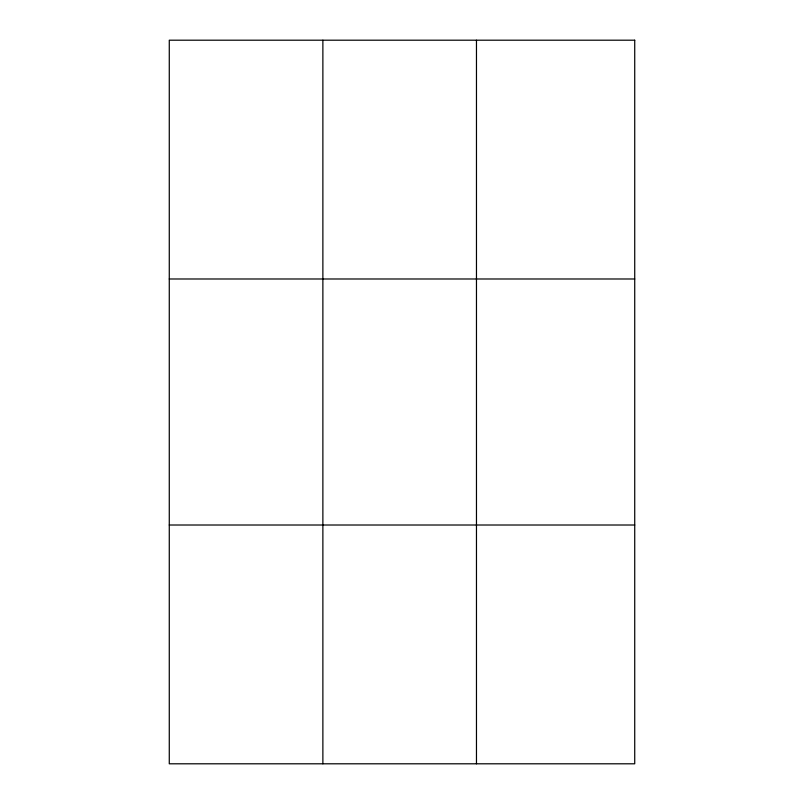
<?xml version="1.0" encoding="UTF-8"?>
<svg xmlns="http://www.w3.org/2000/svg" width="804" height="804" viewBox="0 0 804 804"><rect width="100%" height="100%" fill="white"/><g stroke="black" fill="none" stroke-linecap="round" stroke-linejoin="round"><path stroke-width="1.21" d="M322.876 763.8L322.876 40.2M476.47 763.8L476.47 40.2M169.272 278.988L634.728 278.988M169.272 525.012L634.728 525.012M634.728 40.2L634.728 763.8L169.272 763.8L169.272 40.2L634.728 40.2"/></g></svg>
